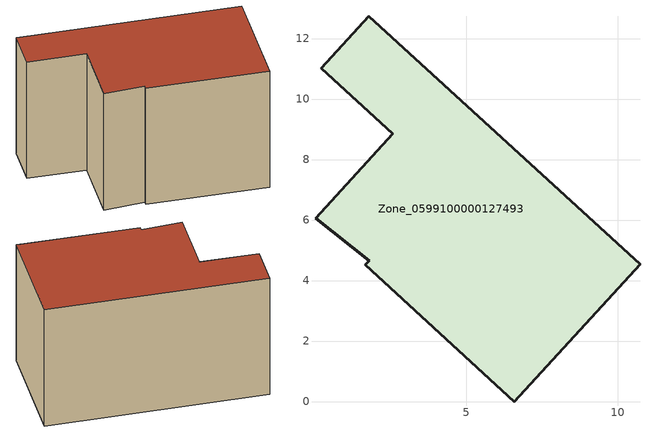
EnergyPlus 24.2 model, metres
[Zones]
Zone_0599100000127493
 floor ground (C_G): 1.78,4.66 0.01,6.07 2.57,8.85 0.2,11.02 1.77,12.73 10.74,4.53 6.58,0 1.66,4.52 z0
 wall outside (C_F): 0.2,11.02 2.57,8.85 0.01,6.07 1.78,4.66 1.66,4.52 6.58,0 10.74,4.53 1.77,12.73 0.2,11.02 z0:7.41
 roof outside (C_R): 0.01,6.07 1.78,4.66 1.66,4.52 6.58,0 10.74,4.53 1.77,12.73 0.2,11.02 2.57,8.85 z7.41
[BUILDING]
Pand.0599100000127493: North Axis=0; Terrain=City; Loads Convergence Tolerance Value=0.04; Temperature Convergence Tolerance Value=0.4; Solar Distribution=FullExterior; Maximum Number of Warmup Days=25; Minimum Number of Warmup Days=1
[Site:Location]
Rotterdam.The.Hague.AP_ZH_NLD Design_Conditions: Latitude=51.96; Longitude=4.45; Time Zone=1; Elevation=-4.5
[SITE:GROUNDTEMPERATURE:BUILDINGSURFACE]
18, 18, 18, 18, 18, 18, 18, 18, 18, 18, 18, 18
[MATERIAL] Thermal Absorptance=0.9; Solar Absorptance=0.7; Visible Absorptance=0.7
Name | Roughness | Thickness | Conductivity | Density | Specific Heat
G.TC.1975-1991 | MediumSmooth | 0.15 | 0.288461 | 540 | 1210
F.TC.1975-1991 | Rough | 0.3 | 0.230769 | 1920 | 840
R.TC.1975-1991 | MediumRough | 0.2 | 0.153846 | 1500 | 1000
[CONSTRUCTION]
C_G: G.TC.1975-1991
C_F: F.TC.1975-1991
C_R: R.TC.1975-1991
[ZONE]
Zone_0599100000127493: Type=1; Multiplier=1; Ceiling Height=Autocalculate; Volume=Autocalculate; Floor Area=autocalculate; Part of Total Floor Area=Yes
[ZONEINFILTRATION:DESIGNFLOWRATE]
Infil_Zone_0599100000127493: Zone or ZoneList or Space or SpaceList=Zone_0599100000127493; Schedule=AlwaysOn; Design Flow Rate Calculation Method=Flow/Area; Flow Rate per Floor Area=0.003; Constant Term Coefficient=1; Temperature Term Coefficient=0; Velocity Term Coefficient=0; Velocity Squared Term Coefficient=0
[HVACTEMPLATE:ZONE:IDEALLOADSAIRSYSTEM]
Zone_0599100000127493: Maximum Heating Supply Air Temperature=50; Minimum Cooling Supply Air Temperature=13; Maximum Heating Supply Air Humidity Ratio=0.0156; Minimum Cooling Supply Air Humidity Ratio=0.0077; Heating Limit=NoLimit; Cooling Limit=NoLimit; Dehumidification Control Type=ConstantSensibleHeatRatio; Cooling Sensible Heat Ratio=0.7; Dehumidification Setpoint=60; Humidification Control Type=None; Humidification Setpoint=30; Outdoor Air Method=None; Outdoor Air Flow Rate per Person=0.00944; Outdoor Air Flow Rate per Zone Floor Area=0; Outdoor Air Flow Rate per Zone=0; Demand Controlled Ventilation Type=None; Outdoor Air Economizer Type=NoEconomizer; Heat Recovery Type=None; Sensible Heat Recovery Effectiveness=0.7; Latent Heat Recovery Effectiveness=0.65
[ZONECONTROL:THERMOSTAT]
ThermostatControl_Zone_0599100000127493: Zone or ZoneList=Zone_0599100000127493; Control Type Schedule=DualSetpointControlType; Control 1=Thermostat_Zone_0599100000127493; Temperature Difference Between Cutout And Setpoint=0
[THERMOSTATSETPOINT:DUALSETPOINT]
Thermostat_Zone_0599100000127493: Heating Setpoint Temperature Schedule=HeatingSetpoint_Zone_0599100000127493; Cooling Setpoint Temperature Schedule=CoolingSetpoint_Zone_0599100000127493
[SCHEDULE:COMPACT]
HeatingSetpoint_Zone_0599100000127493: Through: 12/31, For: AllDays, Until: 24:00, 21
CoolingSetpoint_Zone_0599100000127493: Through: 12/31, For: AllDays, Until: 24:00, 24
DualSetpointControlType: Through: 12/31, For: AllDays, Until: 24:00, 4
AlwaysOn: Through: 12/31, For: AllDays, Until: 24:00, 1
